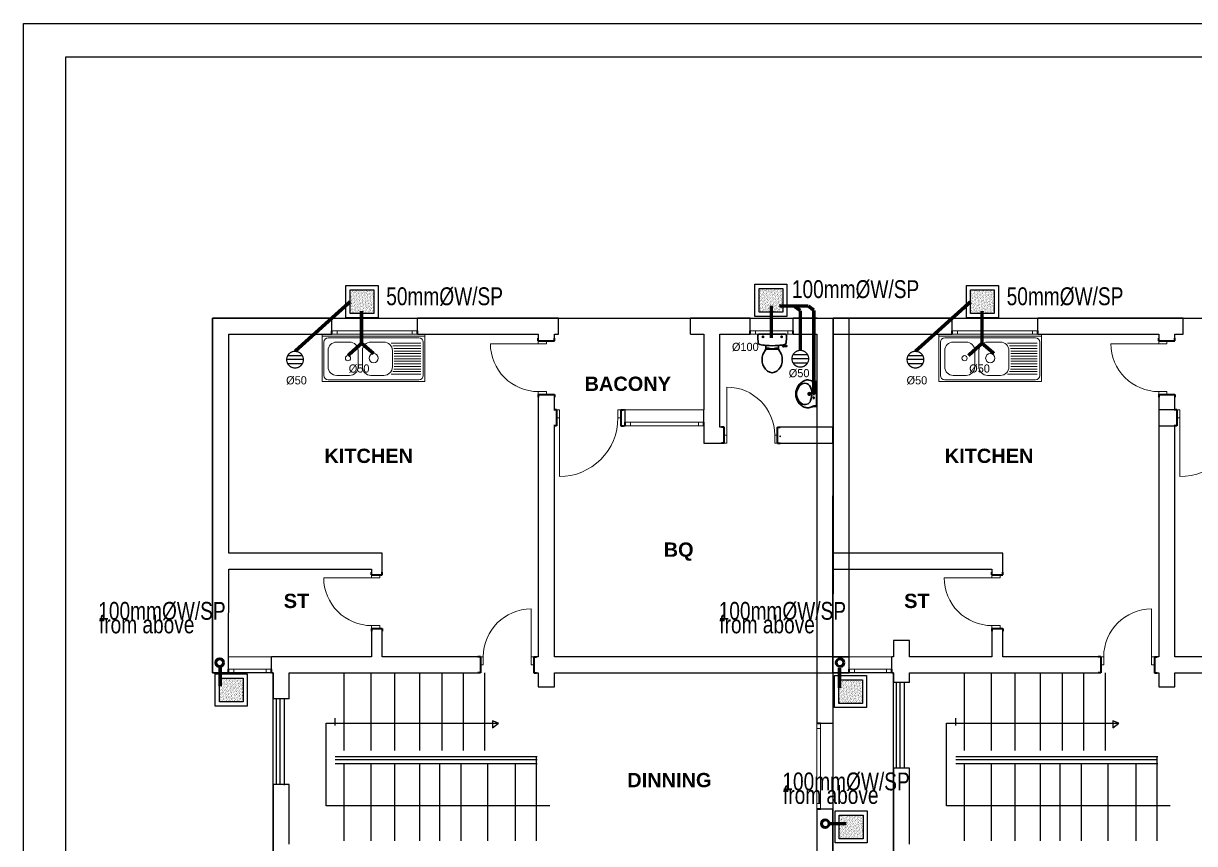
# Model space of a CAD drawing. Header units: inches. Extents: x 23 to 2032867, y 13 to 664695.
# Drawn here: x 192589 to 208988, y 489889 to 501374 of the extents above; entities that cross this region are included whole.
import ezdxf

# ---------------------------------------------------------------- set-up
doc = ezdxf.new("R2010")
doc.units = ezdxf.units.IN
doc.header["$MEASUREMENT"] = 0
doc.linetypes.add('DASHED1', pattern=[1, 0.3, -0.4, 0.3])
doc.linetypes.add('Hidden Line', pattern=[391.222223, 282.222223, -109])
for name, color, linetype, lineweight in [('0Railings', 1, 'Continuous', 18), ('ARCHICAD Doors_Pen_No__27', 7, 'Continuous', 35), ('ARCHICAD Windows_Pen_No__27', 7, 'Continuous', 35), ('Building', 8, 'Continuous', 18), ('Structural - Bearing_Pen_No__27', 7, 'Continuous', 35), ('waste', 3, 'Continuous', 50)]:
    doc.layers.add(name, color=color, linetype=linetype, lineweight=lineweight)
for name, color, linetype, lineweight, true_color in [('2D Drafting - General_Pen_No__62', 7, 'Continuous', 20, 0xaaaaaa), ('2D Drafting - General_Pen_No__82', 7, 'Continuous', 20, 0xaaaaaa), ('Annotation - Text_Pen_No__86', 7, 'Continuous', 20, 0x5555ff), ('ARCHICAD Doors_Pen_No__23', 7, 'Continuous', 20, 0xff6600), ('ARCHICAD Doors_Pen_No__3', 7, 'Continuous', 18, 0xff6600), ('ARCHICAD Windows_Pen_No__23', 7, 'Continuous', 20, 0xff6600), ('ARCHICAD Windows_Pen_No__3', 7, 'Continuous', 18, 0xff6600), ('Structural - Bearing_Pen_No__89', 7, 'Continuous', 20, 0x71cebe)]:
    doc.layers.add(name, color=color, linetype=linetype, lineweight=lineweight, true_color=true_color)
for name, color, linetype in [('ABG-DI', 1, 'Continuous'), ('E-inst.', 3, 'Continuous'), ('GRFLCON', 8, 'Continuous'), ('LIAB', 8, 'Continuous'), ('PLOTLYR', 8, 'Continuous'), ('PLOTYR', 15, 'Continuous')]:
    doc.layers.add(name, color=color, linetype=linetype)
doc.styles.add('GENERATED_STYLE_2', font='arialbd.ttf')
doc.styles.add('SPIRITTXTSTYLE1', font='ORIG2')

# ---------------------------------------------------------------- blocks, each defined once
blk = doc.blocks.new('drainage')
at = {"layer": 'ABG-DI', "color": 6, "linetype": 'Continuous'}
for p, q in [((47349, -38849), (47583, -38849)), ((47362, -38794), (47570, -38794)), ((47366, -38910), (47566, -38910))]:
    blk.add_line(p, q, dxfattribs=at)
at = {"layer": 'ABG-DI', "color": 6, "linetype": 'Continuous', "const_width": 17.6}
for points in [[(47583, -38849, 1), (47349, -38849)], [(47583, -38849, -1), (47349, -38849)]]:
    blk.add_lwpolyline(points, format="xyb", dxfattribs=at)
blk = doc.blocks.new('ic')
at = {"layer": 'GRFLCON', "linetype": 'Continuous', "ltscale": 250}
h = blk.add_hatch(dxfattribs=at)
h.set_pattern_fill('AR-SAND', color=6, scale=15, angle=-90, style=0)
h.set_pattern_definition([(52.5, (972807.835, -258750.015), (28.9023565, -0.9449004), [0, -22.8, 0, -25.5, 0, -24.375]), (82.5, (972807.835, -258750.015), (42.332191, 26.54665), [0, -12.3, 0, -20.55, 0, -7.875]), (122.5, (972807.835, -258768.465), (0.084886, 46.712128), [0, -7.5, 0, -27, 0, -35.25]), (132.5, (972807.835, -258768.465), (13.165133, 45.091899), [0, -3.75, 0, -17.7, 0, -20.25])])
h.paths.add_polyline_path([(923721, -158585), (924053, -158585), (924053, -158917), (923721, -158917)])
at = {"layer": 'GRFLCON', "color": 6, "linetype": 'Continuous', "ltscale": 250}
for p, q in [((924053, -158585), (923721, -158585)), ((923721, -158585), (923721, -158917)), ((924053, -158917), (924053, -158585)), ((923721, -158917), (924053, -158917))]:
    blk.add_line(p, q, dxfattribs=at)
at = {"layer": 'PLOTLYR', "color": 6, "lineweight": 25}
for p, q in [((924112, -158526), (923662, -158526)), ((923662, -158526), (923662, -158976)), ((924112, -158976), (924112, -158526)), ((923662, -158976), (924112, -158976))]:
    blk.add_line(p, q, dxfattribs=at)

msp = doc.modelspace()

# ---------------------------------------------------------------- linework, layer by layer
at = {"layer": '2D Drafting - General_Pen_No__62', "color": 8, "linetype": 'Continuous', "lineweight": 25}
for p, q in [((196827.441, 490419.136), (196827.441, 491573.455)), ((196827.441, 491573.455), (199241.35, 491573.455)), ((199241.35, 491573.455), (199156.676, 491606.962)), ((199156.676, 491606.962), (199156.676, 491507.888)), ((199156.676, 491507.888), (199241.35, 491573.455)), ((205514.459, 490419.136), (205514.459, 491573.455)), ((205514.459, 491573.455), (207928.368, 491573.455)), ((207928.368, 491573.455), (207843.694, 491606.962)), ((207843.694, 491606.962), (207843.694, 491507.888)), ((207843.694, 491507.888), (207928.368, 491573.455)), ((199960.426, 490419.136), (196827.441, 490419.136)), ((208647.444, 490419.136), (205514.459, 490419.136))]:
    msp.add_line(p, q, dxfattribs=at)
at = {"layer": '2D Drafting - General_Pen_No__82', "color": 8, "linetype": 'Continuous', "lineweight": 25}
for p, q in [((197080.655, 491190.334), (197080.655, 492279.544)), ((197080.655, 491190.334), (197080.655, 492279.544)), ((197456.559, 491190.334), (197456.559, 492279.544)), ((197456.559, 491190.334), (197456.559, 492279.544)), ((197789.573, 491190.334), (197789.573, 492279.544)), ((197789.573, 491190.334), (197789.573, 492279.544)), ((198141.726, 491190.334), (198141.726, 492279.544)), ((198141.726, 491190.334), (198141.726, 492279.544)), ((198452.246, 491190.334), (198452.246, 492279.544)), ((198452.246, 491190.334), (198452.246, 492279.544)), ((198752.246, 491190.334), (198752.246, 492279.544)), ((198752.246, 491190.334), (198752.246, 492279.544)), ((199052.246, 491190.334), (199052.246, 492279.544)), ((199052.246, 491190.334), (199052.246, 492279.544)), ((204810.629, 492142.705), (204810.629, 490950.133)), ((204810.629, 492142.705), (204810.629, 490950.133)), ((204861.083, 492142.705), (204861.083, 490950.133)), ((204861.083, 492142.705), (204861.083, 490950.133)), ((204922.345, 492148.642), (204922.345, 490941.581)), ((204922.345, 492148.642), (204922.345, 490941.581)), ((205767.673, 491190.334), (205767.673, 492279.544)), ((205767.673, 491190.334), (205767.673, 492279.544)), ((206143.577, 491190.334), (206143.577, 492279.544)), ((206143.577, 491190.334), (206143.577, 492279.544)), ((206476.591, 491190.334), (206476.591, 492279.544)), ((206476.591, 491190.334), (206476.591, 492279.544)), ((206828.744, 491190.334), (206828.744, 492279.544)), ((206828.744, 491190.334), (206828.744, 492279.544)), ((207139.264, 491190.334), (207139.264, 492279.544)), ((207139.264, 491190.334), (207139.264, 492279.544)), ((207439.264, 491190.334), (207439.264, 492279.544)), ((207439.264, 491190.334), (207439.264, 492279.544)), ((207739.264, 491190.334), (207739.264, 492279.544)), ((207739.264, 491190.334), (207739.264, 492279.544)), ((196127.154, 491909.205), (196127.154, 490716.633)), ((196127.154, 491909.205), (196127.154, 490716.633)), ((196177.608, 491909.205), (196177.608, 490716.633)), ((196177.608, 491909.205), (196177.608, 490716.633)), ((196238.87, 491915.142), (196238.87, 490708.081)), ((196238.87, 491915.142), (196238.87, 490708.081)), ((196955.732, 491543.392), (196955.732, 491643.765)), ((196955.732, 491543.392), (196955.732, 491643.765)), ((205642.75, 491543.392), (205642.75, 491643.765)), ((205642.75, 491543.392), (205642.75, 491643.765)), ((196955.732, 491108.544), (199784.381, 491108.544)), ((196955.732, 491108.544), (199784.381, 491108.544)), ((196955.732, 491063.934), (199783.504, 491063.934)), ((196955.732, 491063.934), (199783.504, 491063.934)), ((196955.732, 491008.171), (199784.381, 491008.171)), ((196955.732, 491008.171), (199784.381, 491008.171)), ((197080.655, 489927.9), (197080.655, 491008.171)), ((197080.655, 489927.9), (197080.655, 491008.171)), ((197456.559, 489927.9), (197456.559, 491008.171)), ((197456.559, 489927.9), (197456.559, 491008.171)), ((197789.573, 489927.9), (197789.573, 491008.171)), ((197789.573, 489927.9), (197789.573, 491008.171)), ((198141.726, 489927.9), (198141.726, 491008.171)), ((198141.726, 489927.9), (198141.726, 491008.171)), ((198418.571, 489927.9), (198418.571, 491008.171)), ((198418.571, 489927.9), (198418.571, 491008.171)), ((198718.571, 489927.9), (198718.571, 491008.171)), ((198718.571, 489927.9), (198718.571, 491008.171)), ((199092.363, 489927.9), (199092.363, 491008.171)), ((199092.363, 489927.9), (199092.363, 491008.171)), ((199481.146, 489927.9), (199481.146, 491008.171)), ((199481.146, 489927.9), (199481.146, 491008.171)), ((199770.88, 491108.544), (199770.88, 489927.9)), ((199770.88, 491108.544), (199770.88, 489927.9)), ((205642.75, 491108.544), (208471.399, 491108.544)), ((205642.75, 491108.544), (208471.399, 491108.544)), ((205642.75, 491063.934), (208470.522, 491063.934)), ((205642.75, 491063.934), (208470.522, 491063.934)), ((205642.75, 491008.171), (208471.399, 491008.171)), ((205642.75, 491008.171), (208471.399, 491008.171)), ((205767.673, 489927.9), (205767.673, 491008.171)), ((205767.673, 489927.9), (205767.673, 491008.171)), ((206143.577, 489927.9), (206143.577, 491008.171)), ((206143.577, 489927.9), (206143.577, 491008.171)), ((206476.591, 489927.9), (206476.591, 491008.171)), ((206476.591, 489927.9), (206476.591, 491008.171)), ((206828.744, 489927.9), (206828.744, 491008.171)), ((206828.744, 489927.9), (206828.744, 491008.171)), ((207105.589, 489927.9), (207105.589, 491008.171)), ((207105.589, 489927.9), (207105.589, 491008.171)), ((207405.589, 489927.9), (207405.589, 491008.171)), ((207405.589, 489927.9), (207405.589, 491008.171)), ((207779.381, 489927.9), (207779.381, 491008.171)), ((207779.381, 489927.9), (207779.381, 491008.171)), ((208168.164, 489927.9), (208168.164, 491008.171)), ((208168.164, 489927.9), (208168.164, 491008.171)), ((208457.898, 491108.544), (208457.898, 489927.9)), ((208457.898, 491108.544), (208457.898, 489927.9))]:
    msp.add_line(p, q, dxfattribs=at)
at = {"layer": 'ARCHICAD Doors_Pen_No__23', "color": 8, "linetype": 'Continuous'}
for p, q in [((199798.248, 496928.626), (199798.248, 496888.626)), ((199913.248, 496928.626), (199798.248, 496928.626)), ((199798.248, 496888.626), (199913.248, 496888.626)), ((199913.248, 496888.626), (199913.248, 496928.626)), ((208485.266, 496928.626), (208485.266, 496888.626)), ((208600.266, 496928.626), (208485.266, 496928.626)), ((208485.266, 496888.626), (208600.266, 496888.626)), ((208600.266, 496888.626), (208600.266, 496928.626)), ((199913.248, 496218.626), (199798.248, 496218.626)), ((199798.248, 496218.626), (199798.248, 496178.626)), ((199798.248, 496178.626), (199913.248, 496178.626)), ((199913.248, 496178.626), (199913.248, 496218.626)), ((208600.266, 496218.626), (208485.266, 496218.626)), ((208485.266, 496218.626), (208485.266, 496178.626)), ((208485.266, 496178.626), (208600.266, 496178.626)), ((208600.266, 496178.626), (208600.266, 496218.626)), ((200093.277, 495963.838), (200053.277, 495963.838)), ((200053.277, 495963.838), (200053.277, 495848.838)), ((200093.277, 495848.838), (200093.277, 495963.838)), ((200953.277, 495963.838), (200913.277, 495963.838)), ((200913.277, 495963.838), (200913.277, 495848.838)), ((200953.277, 495848.838), (200953.277, 495963.838)), ((208780.295, 495963.838), (208740.295, 495963.838)), ((208740.295, 495963.838), (208740.295, 495848.838)), ((208780.295, 495848.838), (208780.295, 495963.838)), ((200053.277, 495848.838), (200093.277, 495848.838)), ((200913.277, 495848.838), (200953.277, 495848.838)), ((208740.295, 495848.838), (208780.295, 495848.838)), ((202399.322, 495610.334), (202439.322, 495610.334)), ((202399.322, 495495.334), (202399.322, 495610.334)), ((202439.322, 495610.334), (202439.322, 495495.334)), ((203109.322, 495495.334), (203109.322, 495610.334)), ((203109.322, 495610.334), (203149.322, 495610.334)), ((203149.322, 495610.334), (203149.322, 495495.334)), ((202439.322, 495495.334), (202399.322, 495495.334)), ((203149.322, 495495.334), (203109.322, 495495.334)), ((197463.966, 493651.661), (197463.966, 493611.661)), ((197578.966, 493651.661), (197463.966, 493651.661)), ((197463.966, 493611.661), (197578.966, 493611.661)), ((197578.966, 493611.661), (197578.966, 493651.661)), ((206150.984, 493651.661), (206150.984, 493611.661)), ((206265.984, 493651.661), (206150.984, 493651.661)), ((206150.984, 493611.661), (206265.984, 493611.661)), ((206265.984, 493611.661), (206265.984, 493651.661)), ((197578.966, 492941.661), (197463.966, 492941.661)), ((197463.966, 492941.661), (197463.966, 492901.661)), ((197578.966, 492901.661), (197578.966, 492941.661)), ((206265.984, 492941.661), (206150.984, 492941.661)), ((206150.984, 492941.661), (206150.984, 492901.661)), ((206265.984, 492901.661), (206265.984, 492941.661)), ((197463.966, 492901.661), (197578.966, 492901.661)), ((206150.984, 492901.661), (206265.984, 492901.661)), ((199028.288, 492504.544), (198988.288, 492504.544)), ((198988.288, 492504.544), (198988.288, 492389.544)), ((199028.288, 492389.544), (199028.288, 492504.544)), ((199738.288, 492504.544), (199698.288, 492504.544)), ((199698.288, 492504.544), (199698.288, 492389.544)), ((199738.288, 492389.544), (199738.288, 492504.544)), ((207715.306, 492504.544), (207675.306, 492504.544)), ((207675.306, 492504.544), (207675.306, 492389.544)), ((207715.306, 492389.544), (207715.306, 492504.544)), ((208425.306, 492504.544), (208385.306, 492504.544)), ((208385.306, 492504.544), (208385.306, 492389.544)), ((208425.306, 492389.544), (208425.306, 492504.544)), ((198988.288, 492389.544), (199028.288, 492389.544)), ((199698.288, 492389.544), (199738.288, 492389.544)), ((207675.306, 492389.544), (207715.306, 492389.544)), ((208385.306, 492389.544), (208425.306, 492389.544))]:
    msp.add_line(p, q, dxfattribs=at)
at = {"layer": 'ARCHICAD Doors_Pen_No__27', "color": 8, "linetype": 'Continuous'}
for p, q in [((199798.248, 496928.626), (199798.248, 496965.626)), ((199798.248, 496928.626), (199913.248, 496928.626)), ((199913.248, 496928.626), (200023.248, 496928.626)), ((200023.248, 496928.626), (200023.248, 496965.626)), ((208485.266, 496928.626), (208485.266, 496965.626)), ((208485.266, 496928.626), (208600.266, 496928.626)), ((208600.266, 496928.626), (208710.266, 496928.626)), ((208710.266, 496928.626), (208710.266, 496965.626)), ((199798.248, 496178.626), (199913.248, 496178.626)), ((199798.248, 496178.626), (199798.248, 496141.626)), ((199913.248, 496178.626), (200023.248, 496178.626)), ((200023.248, 496178.626), (200023.248, 496141.626)), ((208485.266, 496178.626), (208600.266, 496178.626)), ((208485.266, 496178.626), (208485.266, 496141.626)), ((208600.266, 496178.626), (208710.266, 496178.626)), ((208710.266, 496178.626), (208710.266, 496141.626)), ((200053.277, 495963.838), (200016.277, 495963.838)), ((200053.277, 495963.838), (200053.277, 495848.838)), ((200953.277, 495963.838), (200953.277, 495848.838)), ((200953.277, 495963.838), (200990.277, 495963.838)), ((208740.295, 495963.838), (208703.295, 495963.838)), ((208740.295, 495963.838), (208740.295, 495848.838)), ((200053.277, 495738.838), (200016.277, 495738.838)), ((200053.277, 495848.838), (200053.277, 495738.838)), ((200953.277, 495848.838), (200953.277, 495738.838)), ((200953.277, 495738.838), (200990.277, 495738.838)), ((208740.295, 495738.838), (208703.295, 495738.838)), ((208740.295, 495848.838), (208740.295, 495738.838)), ((202399.322, 495720.334), (202362.322, 495720.334)), ((202399.322, 495610.334), (202399.322, 495720.334)), ((202399.322, 495495.334), (202399.322, 495610.334)), ((203149.322, 495610.334), (203149.322, 495720.334)), ((203149.322, 495720.334), (203186.322, 495720.334)), ((203149.322, 495495.334), (203149.322, 495610.334)), ((202399.322, 495495.334), (202362.322, 495495.334)), ((203149.322, 495495.334), (203186.322, 495495.334)), ((197463.966, 493651.661), (197463.966, 493688.661)), ((197463.966, 493651.661), (197578.966, 493651.661)), ((197578.966, 493651.661), (197613.966, 493651.661)), ((197613.966, 493651.661), (197613.966, 493688.661)), ((206150.984, 493651.661), (206150.984, 493688.661)), ((206150.984, 493651.661), (206265.984, 493651.661)), ((206265.984, 493651.661), (206300.984, 493651.661)), ((206300.984, 493651.661), (206300.984, 493688.661)), ((197463.966, 492901.661), (197578.966, 492901.661)), ((197463.966, 492901.661), (197463.966, 492864.661)), ((197578.966, 492901.661), (197613.966, 492901.661)), ((197613.966, 492901.661), (197613.966, 492864.661)), ((206150.984, 492901.661), (206265.984, 492901.661)), ((206150.984, 492901.661), (206150.984, 492864.661)), ((206265.984, 492901.661), (206300.984, 492901.661)), ((206300.984, 492901.661), (206300.984, 492864.661)), ((198988.288, 492504.544), (198951.288, 492504.544)), ((198988.288, 492504.544), (198988.288, 492389.544)), ((199738.288, 492504.544), (199738.288, 492389.544)), ((199738.288, 492504.544), (199775.288, 492504.544)), ((207675.306, 492504.544), (207638.306, 492504.544)), ((207675.306, 492504.544), (207675.306, 492389.544)), ((208425.306, 492504.544), (208425.306, 492389.544)), ((208425.306, 492504.544), (208462.306, 492504.544)), ((198988.288, 492389.544), (198988.288, 492279.544)), ((199738.288, 492389.544), (199738.288, 492279.544)), ((207675.306, 492389.544), (207675.306, 492279.544)), ((208425.306, 492389.544), (208425.306, 492279.544)), ((198988.288, 492279.544), (198951.288, 492279.544)), ((199738.288, 492279.544), (199775.288, 492279.544)), ((207675.306, 492279.544), (207638.306, 492279.544)), ((208425.306, 492279.544), (208462.306, 492279.544))]:
    msp.add_line(p, q, dxfattribs=at)
at = {"layer": 'ARCHICAD Doors_Pen_No__3', "color": 8, "linetype": 'Continuous'}
for p, q in [((199798.248, 496888.626), (199128.248, 496888.626)), ((208485.266, 496888.626), (207815.266, 496888.626)), ((202439.322, 495610.334), (202439.322, 496280.334)), ((200093.277, 495848.838), (200093.277, 495028.838)), ((208780.295, 495848.838), (208780.295, 495028.838)), ((197463.966, 493611.661), (196793.966, 493611.661)), ((206150.984, 493611.661), (205480.984, 493611.661)), ((199698.288, 492504.544), (199698.288, 493174.544)), ((208385.306, 492504.544), (208385.306, 493174.544))]:
    msp.add_line(p, q, dxfattribs=at)
for centre, major_axis, start_param, end_param in [((199798.248, 496888.626), (473.762, 473.762), 2.35619449, 3.926990817), ((208485.266, 496888.626), (473.762, 473.762), 2.35619449, 3.926990817), ((200093.277, 495848.838), (579.828, 579.828), 3.926990817, 5.497787144), ((208780.295, 495848.838), (579.828, 579.828), 3.926990817, 5.497787144), ((197463.966, 493611.661), (473.762, 473.762), 2.35619449, 3.926990817), ((206150.984, 493611.661), (473.762, 473.762), 2.35619449, 3.926990817), ((199698.288, 492504.544), (-473.762, 473.762), -0.785398163, 0.785398163), ((208385.306, 492504.544), (-473.762, 473.762), -0.785398163, 0.785398163)]:
    msp.add_ellipse(centre, major_axis=major_axis, ratio=1, start_param=start_param, end_param=end_param, dxfattribs=at)
at = {"layer": 'ARCHICAD Doors_Pen_No__3', "color": 8, "linetype": 'Continuous', "extrusion": (0, 0, -1)}
msp.add_ellipse((202439.322, 495610.334), major_axis=(473.762, 473.762), ratio=1, start_param=-0.785398163, end_param=0.785398163, dxfattribs=at)
at = {"layer": 'ARCHICAD Windows_Pen_No__23', "color": 8, "linetype": 'Continuous'}
for p, q in [((196980.948, 497070.303), (196905.948, 497070.303)), ((196980.948, 497020.303), (196980.948, 497070.303)), ((198105.948, 497070.303), (198030.948, 497070.303)), ((198030.948, 497070.303), (198030.948, 497020.303)), ((202766.929, 497070.303), (202841.929, 497070.303)), ((202841.929, 497070.303), (202841.929, 497020.303)), ((203291.929, 497020.303), (203291.929, 497070.303)), ((203291.929, 497070.303), (203366.929, 497070.303)), ((205667.966, 497070.303), (205592.966, 497070.303)), ((205667.966, 497020.303), (205667.966, 497070.303)), ((206792.966, 497070.303), (206717.966, 497070.303)), ((206717.966, 497070.303), (206717.966, 497020.303)), ((196905.948, 497020.303), (196980.948, 497020.303)), ((198030.948, 497020.303), (198105.948, 497020.303)), ((202841.929, 497020.303), (202766.929, 497020.303)), ((203366.929, 497020.303), (203291.929, 497020.303)), ((205538.94, 497020.303), (205613.94, 497020.303)), ((205592.966, 497020.303), (205667.966, 497020.303)), ((206663.94, 497020.303), (206738.94, 497020.303)), ((206717.966, 497020.303), (206792.966, 497020.303)), ((201015.392, 495788.838), (201090.392, 495788.838)), ((201090.392, 495738.838), (201015.392, 495738.838)), ((201090.392, 495788.838), (201090.392, 495738.838)), ((202040.392, 495738.838), (202040.392, 495788.838)), ((202040.392, 495788.838), (202115.392, 495788.838)), ((202115.392, 495738.838), (202040.392, 495738.838)), ((195462.76, 492329.544), (195537.76, 492329.544)), ((195537.76, 492329.544), (195537.76, 492279.544)), ((195987.76, 492279.544), (195987.76, 492329.544)), ((195987.76, 492329.544), (196062.76, 492329.544)), ((204149.777, 492329.544), (204224.777, 492329.544)), ((204224.777, 492329.544), (204224.777, 492279.544)), ((204674.777, 492279.544), (204674.777, 492329.544)), ((204674.777, 492329.544), (204749.777, 492329.544)), ((195537.76, 492279.544), (195462.76, 492279.544)), ((196062.76, 492279.544), (195987.76, 492279.544)), ((204224.777, 492279.544), (204149.777, 492279.544)), ((204749.777, 492279.544), (204674.777, 492279.544)), ((203700.119, 491575.835), (203700.107, 491500.835)), ((203700.107, 491500.835), (203750.107, 491500.827)), ((203750.107, 491500.827), (203750.119, 491575.827)), ((203699.944, 490450.835), (203699.933, 490375.835)), ((203749.944, 490450.827), (203699.944, 490450.835)), ((203749.933, 490375.827), (203749.944, 490450.827))]:
    msp.add_line(p, q, dxfattribs=at)
at = {"layer": 'ARCHICAD Windows_Pen_No__27', "color": 8, "linetype": 'Continuous'}
for p, q in [((196905.948, 497020.303), (196905.948, 497070.303)), ((198105.948, 497020.303), (198105.948, 497070.303)), ((202766.929, 497020.303), (202766.929, 497070.303)), ((203366.929, 497020.303), (203366.929, 497070.303)), ((205592.966, 497020.303), (205592.966, 497070.303)), ((206792.966, 497020.303), (206792.966, 497070.303)), ((201015.392, 495738.838), (201015.392, 495788.838)), ((202115.392, 495738.838), (202115.392, 495788.838)), ((195462.76, 492279.544), (195462.76, 492329.544)), ((196062.76, 492279.544), (196062.76, 492329.544)), ((204149.777, 492279.544), (204149.777, 492329.544)), ((204749.777, 492279.544), (204749.777, 492329.544)), ((203700.119, 491575.835), (203750.119, 491575.827)), ((203699.933, 490375.835), (203749.933, 490375.827))]:
    msp.add_line(p, q, dxfattribs=at)
at = {"layer": 'ARCHICAD Windows_Pen_No__3', "color": 8, "linetype": 'Continuous'}
for p, q in [((198105.948, 497245.303), (196905.948, 497245.303)), ((203366.929, 497245.303), (202766.929, 497245.303)), ((206792.966, 497245.303), (205592.966, 497245.303)), ((198030.948, 497070.303), (196980.948, 497070.303)), ((202841.929, 497070.303), (203291.929, 497070.303)), ((206717.966, 497070.303), (205667.966, 497070.303)), ((198105.948, 497020.303), (196905.948, 497020.303)), ((196980.948, 497020.303), (198030.948, 497020.303)), ((203366.929, 497020.303), (202766.929, 497020.303)), ((203291.929, 497020.303), (202841.929, 497020.303)), ((206738.94, 497020.303), (205538.94, 497020.303)), ((206792.966, 497020.303), (205592.966, 497020.303)), ((205613.94, 497020.303), (206663.94, 497020.303)), ((205667.966, 497020.303), (206717.966, 497020.303)), ((202115.392, 495963.838), (201015.392, 495963.838)), ((202115.392, 495738.838), (201015.392, 495738.838)), ((201090.392, 495788.838), (202040.392, 495788.838)), ((202040.392, 495738.838), (201090.392, 495738.838)), ((196062.76, 492504.544), (195462.76, 492504.544)), ((204749.777, 492504.544), (204149.777, 492504.544)), ((195537.76, 492329.544), (195987.76, 492329.544)), ((204224.777, 492329.544), (204674.777, 492329.544)), ((196062.76, 492279.544), (195462.76, 492279.544)), ((195987.76, 492279.544), (195537.76, 492279.544)), ((204749.777, 492279.544), (204149.777, 492279.544)), ((204674.777, 492279.544), (204224.777, 492279.544)), ((203699.933, 490375.835), (203700.119, 491575.835)), ((203700.107, 491500.835), (203699.944, 490450.835)), ((203749.944, 490450.827), (203750.107, 491500.827)), ((203924.933, 490375.8), (203925.119, 491575.8))]:
    msp.add_line(p, q, dxfattribs=at)
at = {"layer": 'Building', "color": 8, "linetype": 'Continuous'}
for p, q in [((196771.914, 497020.303), (197971.914, 497020.303)), ((196846.914, 497020.303), (196771.914, 497020.303)), ((197246.914, 497020.303), (196771.914, 497020.303)), ((205404.906, 497020.303), (206604.906, 497020.303)), ((205479.906, 497020.303), (205404.906, 497020.303)), ((205879.906, 497020.303), (205404.906, 497020.303))]:
    msp.add_line(p, q, dxfattribs=at)
at = {"layer": 'Building', "color": 8, "linetype": 'Continuous', "lineweight": 20}
for p, q in [((196831.914, 497020.303), (196771.914, 497020.303)), ((196891.914, 497020.303), (196831.914, 497020.303)), ((197371.914, 497020.303), (196891.914, 497020.303)), ((205464.906, 497020.303), (205404.906, 497020.303)), ((205524.906, 497020.303), (205464.906, 497020.303)), ((206004.906, 497020.303), (205524.906, 497020.303))]:
    msp.add_line(p, q, dxfattribs=at)
at = {"layer": 'Building', "color": 8, "lineweight": 20}
for p, q in [((198211.914, 497020.303), (196771.914, 497020.303)), ((196771.914, 497020.303), (196771.914, 496360.303)), ((198211.914, 496996.303), (196771.914, 496996.303)), ((196795.914, 496912.303), (196795.914, 496444.303)), ((198127.914, 496972.303), (196855.914, 496972.303)), ((197155.914, 496912.303), (196975.914, 496912.303)), ((197635.914, 496912.303), (197455.914, 496912.303)), ((197737.561, 496894.303), (198151.914, 496894.303)), ((198187.914, 496444.303), (198187.914, 496912.303)), ((198211.914, 496360.303), (198211.914, 497020.303)), ((206844.906, 497020.303), (205404.906, 497020.303)), ((205404.906, 497020.303), (205404.906, 496360.303)), ((206844.906, 496996.303), (205404.906, 496996.303)), ((205428.906, 496912.303), (205428.906, 496444.303)), ((206760.906, 496972.303), (205488.906, 496972.303)), ((205788.906, 496912.303), (205608.906, 496912.303)), ((206268.906, 496912.303), (206088.906, 496912.303)), ((206370.552, 496894.303), (206784.906, 496894.303)), ((206820.906, 496444.303), (206820.906, 496912.303)), ((206844.906, 496360.303), (206844.906, 497020.303)), ((196855.914, 496792.303), (196855.914, 496564.303)), ((197275.914, 496792.303), (197275.914, 496564.303)), ((197335.914, 496792.303), (197335.914, 496564.303)), ((197755.914, 496792.303), (197755.914, 496564.303)), ((197763.898, 496858.303), (198151.914, 496858.303)), ((197776.754, 496822.303), (198151.914, 496822.303)), ((197779.914, 496786.303), (198151.914, 496786.303)), ((197779.914, 496750.303), (198151.914, 496750.303)), ((197779.914, 496714.303), (198151.914, 496714.303)), ((205488.906, 496792.303), (205488.906, 496564.303)), ((205908.906, 496792.303), (205908.906, 496564.303)), ((205968.906, 496792.303), (205968.906, 496564.303)), ((206388.906, 496792.303), (206388.906, 496564.303)), ((206396.89, 496858.303), (206784.906, 496858.303)), ((206409.746, 496822.303), (206784.906, 496822.303)), ((206412.906, 496786.303), (206784.906, 496786.303)), ((206412.906, 496750.303), (206784.906, 496750.303)), ((206412.906, 496714.303), (206784.906, 496714.303)), ((197779.914, 496678.303), (198151.914, 496678.303)), ((197779.914, 496642.303), (198151.914, 496642.303)), ((197779.914, 496606.303), (198151.914, 496606.303)), ((197779.914, 496570.303), (198151.914, 496570.303)), ((206412.906, 496678.303), (206784.906, 496678.303)), ((206412.906, 496642.303), (206784.906, 496642.303)), ((206412.906, 496606.303), (206784.906, 496606.303)), ((206412.906, 496570.303), (206784.906, 496570.303)), ((196855.914, 496384.303), (198127.914, 496384.303)), ((196975.914, 496444.303), (197155.914, 496444.303)), ((197455.914, 496444.303), (197635.914, 496444.303)), ((197737.561, 496462.303), (198151.914, 496462.303)), ((197763.898, 496498.303), (198151.914, 496498.303)), ((197776.754, 496534.303), (198151.914, 496534.303)), ((205488.906, 496384.303), (206760.906, 496384.303)), ((205608.906, 496444.303), (205788.906, 496444.303)), ((206088.906, 496444.303), (206268.906, 496444.303)), ((206370.552, 496462.303), (206784.906, 496462.303)), ((206396.89, 496498.303), (206784.906, 496498.303)), ((206409.746, 496534.303), (206784.906, 496534.303)), ((196771.914, 496360.303), (198211.914, 496360.303)), ((205404.906, 496360.303), (206844.906, 496360.303))]:
    msp.add_line(p, q, dxfattribs=at)
at = {"layer": 'Building', "linetype": 'Continuous', "lineweight": 30, "ltscale": 1000}
for p, q in [((203266.653, 497020.303), (202879.872, 497020.303)), ((202986.859, 496864.563), (202986.859, 496840.779)), ((202994.633, 496808.751), (202994.633, 496825.434)), ((202994.633, 496825.434), (203028.717, 496825.434)), ((203020.924, 496825.434), (203020.924, 496811.404)), ((203028.717, 496825.434), (203028.717, 496812.004)), ((203028.717, 496821.306), (203045.719, 496821.306)), ((203045.719, 496821.306), (203045.719, 496817.566)), ((203045.719, 496817.566), (203100.806, 496817.566)), ((203100.806, 496821.306), (203100.806, 496817.566)), ((203117.808, 496821.306), (203100.806, 496821.306)), ((203117.808, 496825.434), (203117.808, 496812.86)), ((203151.892, 496825.434), (203117.808, 496825.434)), ((203125.6, 496825.434), (203125.6, 496812.411)), ((203151.892, 496810.269), (203151.892, 496825.434)), ((203159.666, 496840.779), (203159.666, 496864.563)), ((203212.389, 496870.97), (203215.608, 496859.69)), ((203214.791, 496862.553), (203237.277, 496867.722)), ((203237.464, 496866.831), (203235.788, 496874.795)), ((203277.615, 496851.791), (203237.213, 496845.769)), ((203246.069, 496860.706), (203275.174, 496864.395)), ((203279.414, 496861.587), (203280.791, 496856.701)), ((203696.273, 496351.743), (203673.926, 496353.619)), ((203696.273, 496351.743, -1683.122), (203673.926, 496353.619, -1683.122)), ((203696.273, 496010.084), (203696.273, 496361.857)), ((203696.273, 496010.084, -1683.122), (203696.273, 496361.857, -1683.122)), ((203696.273, 496020.199), (203673.926, 496018.323)), ((203696.273, 496020.199, -1683.122), (203673.926, 496018.323, -1683.122))]:
    msp.add_line(p, q, dxfattribs=at)
at = {"layer": 'Building', "linetype": 'Continuous', "lineweight": 30, "ltscale": 50}
for p, q in [((202962.258, 496985.238), (202930.24, 496985.238)), ((202946.249, 496969.229), (202946.249, 497001.247)), ((203223.94, 496985.238), (203192.196, 496985.238)), ((203208.068, 496969.366), (203208.068, 497001.11)), ((203622.656, 496185.971), (203568.455, 496185.971)), ((203622.656, 496185.971, -1683.122), (203568.455, 496185.971, -1683.122)), ((203595.391, 496212.32), (203595.391, 496159.622)), ((203595.391, 496212.32, -1683.122), (203595.391, 496159.622, -1683.122))]:
    msp.add_line(p, q, dxfattribs=at)
at = {"layer": 'Building', "linetype": 'DASHED1', "lineweight": 30, "ltscale": 50}
for p, q in [((203669.631, 496242.075), (203634.706, 496242.075)), ((203669.631, 496242.075, -1683.122), (203634.706, 496242.075, -1683.122)), ((203652.588, 496259.765), (203652.588, 496224.385)), ((203652.588, 496259.765, -1683.122), (203652.588, 496224.385, -1683.122)), ((203669.631, 496129.867), (203634.706, 496129.867)), ((203669.631, 496129.867, -1683.122), (203634.706, 496129.867, -1683.122)), ((203674.043, 496185.971), (203639.119, 496185.971)), ((203674.043, 496185.971, -1683.122), (203639.119, 496185.971, -1683.122)), ((203652.588, 496112.177), (203652.588, 496147.557)), ((203652.588, 496112.177, -1683.122), (203652.588, 496147.557, -1683.122)), ((203657, 496168.281), (203657, 496203.661)), ((203657, 496168.281, -1683.122), (203657, 496203.661, -1683.122))]:
    msp.add_line(p, q, dxfattribs=at)
at = {"layer": 'Building', "linetype": 'Continuous', "lineweight": 30, "ltscale": 200}
for p, q in [((203691.713, 496190.531), (203700.834, 496190.531)), ((203700.834, 496190.531), (203691.713, 496181.411)), ((203700.834, 496181.411), (203691.713, 496190.531)), ((203691.713, 496190.531, -1683.122), (203700.834, 496190.531, -1683.122)), ((203700.834, 496190.531, -1683.122), (203691.713, 496181.411, -1683.122)), ((203700.834, 496181.411, -1683.122), (203691.713, 496190.531, -1683.122)), ((203691.713, 496181.411), (203700.834, 496181.411)), ((203691.713, 496181.411, -1683.122), (203700.834, 496181.411, -1683.122))]:
    msp.add_line(p, q, dxfattribs=at)
at = {"layer": 'Building', "linetype": 'Continuous', "ltscale": 200}
for p, q in [((203179.493, 495586.976), (203179.493, 495599.643)), ((203179.493, 495599.643), (203192.16, 495586.976)), ((203192.16, 495599.643), (203179.493, 495586.976)), ((203192.16, 495586.976), (203192.16, 495599.643))]:
    msp.add_line(p, q, dxfattribs=at)
at = {"layer": 'Building', "linetype": 'Continuous', "lineweight": 30, "ltscale": 50}
for centre in [(202946.249, 496985.238), (203208.068, 496985.238)]:
    msp.add_circle(centre, 9.351, dxfattribs=at)
at = {"layer": 'Building', "color": 8, "lineweight": 20}
for centre, radius in [((197133.382, 496686.336), 36.346), ((197493.248, 496686.336), 63.881), ((205766.374, 496686.336), 36.346), ((206126.24, 496686.336), 63.881)]:
    msp.add_circle(centre, radius, dxfattribs=at)
at = {"layer": 'Building', "linetype": 'DASHED1', "lineweight": 30, "ltscale": 50}
for centre in [(203652.588, 496242.075), (203652.588, 496242.075, -1683.122), (203652.588, 496129.867), (203652.588, 496129.867, -1683.122), (203657, 496185.971), (203657, 496185.971, -1683.122)]:
    msp.add_circle(centre, 9.504, dxfattribs=at)
at = {"layer": 'Building', "linetype": 'Continuous', "lineweight": 30, "ltscale": 1000}
for centre, radius in [((203595.391, 496185.971), 18.608), ((203595.391, 496185.971, -1683.122), 18.608), ((203595.391, 496185.971), 10.99), ((203595.391, 496185.971, -1683.122), 10.99)]:
    msp.add_circle(centre, radius, dxfattribs=at)
at = {"layer": 'Building', "color": 8, "lineweight": 20}
for centre, radius, start, end in [((196855.914, 496912.303), 60, 90, 180), ((196975.914, 496792.303), 120, 90, 180), ((197155.914, 496792.303), 120, 0, 90), ((197455.914, 496792.303), 120, 90, 180), ((197635.914, 496792.303), 120, 0, 90), ((198127.914, 496912.303), 60, 0, 90), ((205488.906, 496912.303), 60, 90, 180), ((205608.906, 496792.303), 120, 90, 180), ((205788.906, 496792.303), 120, 0, 90), ((206088.906, 496792.303), 120, 90, 180), ((206268.906, 496792.303), 120, 0, 90), ((206760.906, 496912.303), 60, 0, 90), ((196975.914, 496564.303), 120, 180, 270), ((197155.914, 496564.303), 120, 270, 0), ((197455.914, 496564.303), 120, 180, 270), ((197635.914, 496564.303), 120, 270, 0), ((205608.906, 496564.303), 120, 180, 270), ((205788.906, 496564.303), 120, 270, 0), ((206088.906, 496564.303), 120, 180, 270), ((206268.906, 496564.303), 120, 270, 0), ((196855.914, 496444.303), 60, 180, 270), ((198127.914, 496444.303), 60, 270, 0), ((205488.906, 496444.303), 60, 180, 270), ((206760.906, 496444.303), 60, 270, 0)]:
    msp.add_arc(centre, radius, start, end, dxfattribs=at)
at = {"layer": 'Building', "linetype": 'Continuous', "lineweight": 30, "ltscale": 1000}
for centre, radius, start, end in [((202906.438, 496999.375), 33.819, 141.7697938, 181.0191617), ((203768.731, 496998.774), 896.106, 180.0000019, 186.330877), ((202904.421, 496902.881), 26.494, 186.330877, 259.2903908), ((203073.262, 497795.63), 935.068, 259.2903908, 264.6980974), ((203073.262, 497795.63), 935.068, 275.3019114, 280.7270761), ((203242.446, 496902.564), 26.118, 280.7270761, 353.6508475), ((203240.087, 496999.375), 33.819, 358.9808265, 38.2302081), ((202377.794, 496998.774), 896.106, 353.6508475, 0), ((203135.962, 496664.928), 204.567, 148.9077103, 230.8791806), ((203261.058, 496589.488), 350.65, 146.1570702, 148.9077103), ((202886.293, 496840.779), 100.566, 326.1570684, 0), ((202994.948, 496793.092), 15.584, 96.9358105, 142.5800181), ((203073.442, 497793.69), 933.119, 264.6980974, 275.3019114), ((203080.186, 496092.395), 721.447, 84.3005444, 96.9358206), ((203010.563, 496664.928), 204.567, 309.1208282, 31.0923054), ((203150.286, 496794.768), 15.584, 37.7817379, 84.3005444), ((203260.232, 496840.779), 100.566, 180.0000019, 213.8429404), ((202885.466, 496589.488), 350.65, 31.0923054, 33.8429316), ((203234.341, 496865.036), 19.481, 195.9271971, 278.4778948), ((203245.089, 496868.436), 7.792, 191.8886154, 277.22379), ((203275.664, 496860.53), 3.896, 15.7397884, 97.2238087), ((203277.041, 496855.644), 3.896, 278.4778948, 15.7397884), ((203073.262, 496587.834), 105.195, 230.8791806, 309.1208282), ((203607.52, 496185.976), 203.147, 112.4424723, 248.1531127), ((203607.52, 496185.976, -1683.122), 203.147, 112.4424723, 248.1531127), ((203584.401, 496185.971), 168.347, 128.53754, 231.4625075), ((203584.401, 496185.971, -1683.122), 168.347, 128.53754, 231.4625075), ((203531.016, 496252.995), 82.661, 25.2174734, 128.537704), ((203531.016, 496252.995, -1683.122), 82.661, 25.2174734, 128.537704), ((203569.713, 496277.738), 103.901, 80.4525984, 112.4906661), ((203569.713, 496277.738, -1683.122), 103.901, 80.4525984, 112.4906661), ((203737.76, 496944.107), 583.726, 255.0270052, 265.9244355), ((203737.76, 496944.107, -1683.122), 583.726, 255.0270052, 265.9244355), ((203391.041, 496185.618), 238.006, 337.8276538, 25.5349405), ((203391.041, 496185.618, -1683.122), 238.006, 337.8276538, 25.5349405), ((203673.926, 496457.52), 103.901, 239.9007316, 270.0000094), ((203673.926, 496457.52, -1683.122), 103.901, 239.9007316, 270.0000094), ((203531.369, 496119.902), 83.628, 231.6817737, 343.2461383), ((203531.369, 496119.902, -1683.122), 83.628, 231.6817737, 343.2461383), ((203580.282, 496111.709), 124.156, 245.8931025, 246.0931451), ((203580.282, 496111.709, -1683.122), 124.156, 245.8931025, 246.0931451), ((203569.713, 496094.204), 103.901, 247.5093438, 279.5474663), ((203569.713, 496094.204, -1683.122), 103.901, 247.5093438, 279.5474663), ((203737.76, 495427.834), 583.726, 94.075602, 104.9730049), ((203737.76, 495427.834, -1683.122), 583.726, 94.075602, 104.9730049), ((203673.926, 495914.422), 103.901, 90.0000006, 120.0992783), ((203673.926, 495914.422, -1683.122), 103.901, 90.0000006, 120.0992783)]:
    msp.add_arc(centre, radius, start, end, dxfattribs=at)
at = {"layer": 'LIAB', "color": 7, "linetype": 'Continuous', "ltscale": 256.031999}
for p, q in [((193182.322, 500905.017), (230612.437, 500905.017)), ((193182.322, 474899.062), (193182.322, 500905.017))]:
    msp.add_line(p, q, dxfattribs=at)
at = {"layer": 'PLOTYR', "color": 1, "linetype": 'Continuous', "ltscale": 250}
for p, q in [((192589.289, 501374.439), (231081.859, 501374.439)), ((192589.289, 474429.64), (192589.289, 501374.439))]:
    msp.add_line(p, q, dxfattribs=at)
at = {"layer": 'Structural - Bearing_Pen_No__27', "color": 8, "linetype": 'Continuous', "lineweight": 25}
for p, q in [((195239.039, 497245.303), (195237.76, 492279.544)), ((196905.948, 497245.303), (195239.039, 497245.303)), ((196905.948, 497070.303), (196905.948, 497245.303)), ((198105.948, 497070.303), (198105.948, 497245.303)), ((199798.248, 497245.303), (198105.948, 497245.303)), ((200083.731, 497245.303), (199798.248, 497245.303)), ((200083.731, 497020.303), (200083.731, 497245.303)), ((201931, 497020.303), (201931, 497245.303)), ((202766.929, 497245.303), (201931, 497245.303)), ((202766.929, 497070.303), (202766.929, 497245.303)), ((203366.929, 497070.303), (203366.929, 497245.303)), ((203700.999, 497245.303), (203366.929, 497245.303)), ((204150.999, 497245.256), (203925.999, 497245.303)), ((205592.966, 497245.303), (203925.999, 497245.303)), ((204149.777, 492504.486), (204150.999, 497245.256)), ((205592.966, 497070.303), (205592.966, 497245.303)), ((206792.966, 497070.303), (206792.966, 497245.303)), ((208485.266, 497245.303), (206792.966, 497245.303)), ((208828.451, 497245.303), (208485.266, 497245.303)), ((208828.451, 497020.303), (208828.451, 497245.303)), ((196905.948, 497020.303), (196905.948, 497070.303)), ((198105.948, 497020.303), (198105.948, 497070.303)), ((202766.929, 497020.303), (202766.929, 497070.303)), ((203366.929, 497020.303), (203366.929, 497070.303)), ((205592.966, 497020.303), (205592.966, 497070.303)), ((206792.966, 497020.303), (206792.966, 497070.303)), ((195463.192, 493957.803), (195463.981, 497020.303)), ((195463.981, 497020.303), (196905.948, 497020.303)), ((198105.948, 497020.303), (199798.248, 497020.303)), ((199798.248, 497020.303), (199798.248, 496928.626)), ((199798.248, 496928.626), (199798.248, 496965.626)), ((199798.248, 496928.626), (199913.248, 496928.626)), ((199913.248, 496928.626), (200023.248, 496928.626)), ((200023.248, 497020.303), (200083.731, 497020.303)), ((200023.248, 496928.626), (200023.248, 497020.303)), ((200023.248, 496928.626), (200023.248, 496965.626)), ((201931, 497020.303), (202114.175, 497020.303)), ((202114.175, 497020.303), (202114.175, 495963.838)), ((202339.175, 497020.303), (202766.929, 497020.303)), ((202339.175, 495720.334), (202339.175, 497020.303)), ((203366.929, 497020.303), (203700.964, 497020.303)), ((203700.964, 497020.303), (203700.119, 491575.835)), ((203925.941, 497020.303), (203924.777, 492504.544)), ((203925.119, 491575.8), (203925.964, 497020.303)), ((203925.999, 497020.303), (205592.966, 497020.303)), ((206792.966, 497020.303), (208485.266, 497020.303)), ((208485.266, 497020.303), (208485.266, 496928.626)), ((208485.266, 496928.626), (208485.266, 496965.626)), ((208485.266, 496928.626), (208600.266, 496928.626)), ((208600.266, 496928.626), (208710.266, 496928.626)), ((208710.266, 496928.626), (208710.266, 497020.303)), ((208710.266, 497020.303), (208828.451, 497020.303)), ((208710.266, 496928.626), (208710.266, 496965.626)), ((199798.248, 496178.626), (199798.248, 496141.626)), ((199798.248, 496178.626), (199913.248, 496178.626)), ((199798.248, 496178.626), (199798.248, 492504.544)), ((199913.248, 496178.626), (200023.248, 496178.626)), ((200023.248, 496178.626), (200023.248, 496141.626)), ((200023.248, 495963.838), (200023.248, 496178.626)), ((208485.266, 496178.626), (208485.266, 496141.626)), ((208485.266, 496178.626), (208600.266, 496178.626)), ((208485.266, 496178.626), (208485.266, 492504.544)), ((208600.266, 496178.626), (208710.266, 496178.626)), ((208710.266, 496178.626), (208710.266, 496141.626)), ((208710.266, 495963.838), (208710.266, 496178.626)), ((200053.277, 495963.838), (200016.277, 495963.838)), ((200053.277, 495963.838), (200023.248, 495963.838)), ((200053.277, 495963.838), (200053.277, 495848.838)), ((200953.277, 495963.838), (200990.277, 495963.838)), ((200953.277, 495963.838), (200953.277, 495848.838)), ((201015.392, 495963.838), (200953.277, 495963.838)), ((201015.392, 495788.838), (201015.392, 495963.838)), ((202115.392, 495788.838), (202115.392, 495963.838)), ((208710.266, 495963.838), (208485.266, 495963.838)), ((208740.295, 495963.838), (208703.295, 495963.838)), ((208740.295, 495963.838), (208710.266, 495963.838)), ((208740.295, 495963.838), (208740.295, 495848.838)), ((200053.277, 495738.838), (200016.277, 495738.838)), ((200023.248, 492504.544), (200023.248, 495738.838)), ((200023.248, 495738.838), (200053.277, 495738.838)), ((200053.277, 495848.838), (200053.277, 495738.838)), ((200953.277, 495848.838), (200953.277, 495738.838)), ((200953.277, 495738.838), (200990.277, 495738.838)), ((200953.277, 495738.838), (201015.392, 495738.838)), ((201015.392, 495738.838), (201015.392, 495788.838)), ((202114.175, 495738.838), (202114.175, 495495.334)), ((202115.392, 495738.838), (202115.392, 495788.838)), ((208485.266, 495738.838), (208710.266, 495738.838)), ((208740.295, 495738.838), (208703.295, 495738.838)), ((208710.266, 492504.544), (208710.266, 495738.838)), ((208710.266, 495738.838), (208740.295, 495738.838)), ((208740.295, 495848.838), (208740.295, 495738.838)), ((202399.322, 495720.334), (202339.175, 495720.334)), ((202399.322, 495720.334), (202362.322, 495720.334)), ((202399.322, 495610.334), (202399.322, 495720.334)), ((202399.322, 495495.334), (202399.322, 495610.334)), ((203149.322, 495720.334), (203186.322, 495720.334)), ((203149.322, 495610.334), (203149.322, 495720.334)), ((203923.981, 495720.334), (203149.322, 495720.334)), ((203149.322, 495495.334), (203149.322, 495610.334)), ((203923.981, 495495.334), (203923.981, 495720.334)), ((202114.175, 495495.334), (202399.322, 495495.334)), ((202399.322, 495495.334), (202362.322, 495495.334)), ((203149.322, 495495.334), (203186.322, 495495.334)), ((203149.322, 495495.334), (203923.981, 495495.334)), ((197613.966, 493957.803), (195463.192, 493957.803)), ((197613.966, 493651.661), (197613.966, 493957.803)), ((203925.999, 493957.803), (203925.999, 493732.803)), ((206300.984, 493957.803), (203925.999, 493957.803)), ((206300.984, 493651.661), (206300.984, 493957.803)), ((195462.818, 492504.544), (195463.134, 493732.803)), ((195463.134, 493732.803), (197463.966, 493732.803)), ((197463.966, 493732.803), (197463.966, 493651.661)), ((197463.966, 493651.661), (197463.966, 493688.661)), ((197463.966, 493651.661), (197578.966, 493651.661)), ((197578.966, 493651.661), (197613.966, 493651.661)), ((197613.966, 493651.661), (197613.966, 493688.661)), ((203925.999, 493732.803), (206150.984, 493732.803)), ((206150.984, 493732.803), (206150.984, 493651.661)), ((206150.984, 493651.661), (206150.984, 493688.661)), ((206150.984, 493651.661), (206265.984, 493651.661)), ((206265.984, 493651.661), (206300.984, 493651.661)), ((206300.984, 493651.661), (206300.984, 493688.661)), ((197463.966, 492901.661), (197463.966, 492864.661)), ((197463.966, 492901.661), (197578.966, 492901.661)), ((197463.966, 492901.661), (197463.966, 492504.544)), ((197578.966, 492901.661), (197613.966, 492901.661)), ((197613.966, 492901.661), (197613.966, 492864.661)), ((197613.966, 492504.544), (197613.966, 492901.661)), ((206150.984, 492901.661), (206150.984, 492864.661)), ((206150.984, 492901.661), (206265.984, 492901.661)), ((206150.984, 492901.661), (206150.984, 492504.544)), ((206265.984, 492901.661), (206300.984, 492901.661)), ((206300.984, 492901.661), (206300.984, 492864.661)), ((206300.984, 492504.544), (206300.984, 492901.661)), ((204773.249, 492732.975), (204773.249, 492504.544)), ((204998.249, 492732.975), (204773.249, 492732.975)), ((204998.249, 492504.544), (204998.249, 492732.975)), ((195462.76, 492329.544), (195462.76, 492504.544)), ((196062.76, 492329.544), (196062.76, 492504.544)), ((196086.231, 492504.544), (196062.76, 492504.544)), ((196311.231, 492504.544), (196086.231, 492504.544)), ((197463.966, 492504.544), (196311.231, 492504.544)), ((198988.288, 492504.544), (197613.966, 492504.544)), ((198988.288, 492504.544), (198951.288, 492504.544)), ((198988.288, 492504.544), (198988.288, 492389.544)), ((199738.288, 492504.544), (199775.288, 492504.544)), ((199738.288, 492504.544), (199738.288, 492389.544)), ((199798.248, 492504.544), (199738.288, 492504.544)), ((203923.981, 492504.544), (200023.248, 492504.544)), ((203923.981, 492279.544), (203923.981, 492504.544)), ((203924.777, 492504.544), (203924.777, 492279.544)), ((204149.777, 492504.544), (203924.777, 492504.544)), ((203924.777, 492504.544), (204149.777, 492504.486)), ((204149.777, 492329.544), (204149.777, 492504.544)), ((204749.777, 492329.544), (204749.777, 492504.544)), ((204773.249, 492504.544), (204749.777, 492504.544)), ((206150.984, 492504.544), (204998.249, 492504.544)), ((207675.306, 492504.544), (206300.984, 492504.544)), ((207675.306, 492504.544), (207638.306, 492504.544)), ((207675.306, 492504.544), (207675.306, 492389.544)), ((208425.306, 492504.544), (208462.306, 492504.544)), ((208425.306, 492504.544), (208425.306, 492389.544)), ((208485.266, 492504.544), (208425.306, 492504.544)), ((212610.999, 492504.544), (208710.266, 492504.544)), ((195462.76, 492279.544), (195462.76, 492329.544)), ((196062.76, 492279.544), (196062.76, 492329.544)), ((198988.288, 492389.544), (198988.288, 492279.544)), ((199738.288, 492389.544), (199738.288, 492279.544)), ((204149.777, 492279.544), (204149.777, 492329.544)), ((204749.777, 492279.544), (204749.777, 492329.544)), ((207675.306, 492389.544), (207675.306, 492279.544)), ((208425.306, 492389.544), (208425.306, 492279.544)), ((195237.76, 492279.544), (195462.76, 492279.544)), ((196062.76, 492279.544), (196086.231, 492279.544)), ((196086.231, 492279.544), (196086.231, 491916.68)), ((196311.231, 492279.544), (198988.288, 492279.544)), ((196311.231, 491916.68), (196311.231, 492279.544)), ((198988.288, 492279.544), (198951.288, 492279.544)), ((199738.288, 492279.544), (199775.288, 492279.544)), ((199738.288, 492279.544), (199798.248, 492279.544)), ((199798.248, 492279.544), (199798.248, 492085.314)), ((200023.248, 492279.544), (203923.981, 492279.544)), ((200023.248, 492085.314), (200023.248, 492279.544)), ((203924.777, 492279.544), (204149.777, 492279.544)), ((204749.777, 492279.544), (204773.249, 492279.544)), ((204773.249, 492279.544), (204773.249, 492145.111)), ((204998.249, 492145.111), (204773.249, 492145.111)), ((204998.249, 492279.544), (207675.306, 492279.544)), ((204998.249, 492145.111), (204998.249, 492279.544)), ((207675.306, 492279.544), (207638.306, 492279.544)), ((208425.306, 492279.544), (208462.306, 492279.544)), ((208425.306, 492279.544), (208485.266, 492279.544)), ((208485.266, 492279.544), (208485.266, 492085.314)), ((208710.266, 492279.544), (212610.999, 492279.544)), ((208710.266, 492085.314), (208710.266, 492279.544)), ((199798.248, 492085.314), (200023.248, 492085.314)), ((208485.266, 492085.314), (208710.266, 492085.314)), ((196311.231, 491916.68), (196086.231, 491916.68)), ((203700.119, 491575.835), (203750.119, 491575.827)), ((203750.119, 491575.827), (203925.119, 491575.8)), ((204998.249, 490945.111), (204773.249, 490945.111)), ((204773.249, 490945.111), (204773.249, 488017.142)), ((204998.249, 489879.9), (204998.249, 490945.111)), ((196311.231, 490716.68), (196086.231, 490716.68)), ((196086.231, 490716.68), (196086.231, 489543.562)), ((196311.231, 489879.9), (196311.231, 490716.68)), ((203699.933, 490375.835), (203698.981, 484243.708)), ((203699.933, 490375.835), (203749.933, 490375.827)), ((203749.933, 490375.827), (203924.933, 490375.8)), ((203923.981, 484243.674), (203924.933, 490375.8))]:
    msp.add_line(p, q, dxfattribs=at)
at = {"layer": 'Structural - Bearing_Pen_No__89', "color": 8, "linetype": 'Continuous', "lineweight": 25}
for p, q in [((195237.76, 492279.544), (195238.981, 497245.303)), ((195238.981, 497245.303), (203925.999, 497245.303)), ((203925.999, 497245.303), (203923.981, 484795.303)), ((203924.777, 492279.544), (203925.999, 497245.303)), ((203925.999, 497245.303), (212613.016, 497245.303)), ((196086.231, 492279.544), (195237.76, 492279.544)), ((196086.231, 484787.917), (196086.231, 492279.544)), ((204773.249, 492279.544), (203924.777, 492279.544)), ((204773.249, 484787.917), (204773.249, 492279.544))]:
    msp.add_line(p, q, dxfattribs=at)
at = {"layer": 'waste', "color": 3, "linetype": 'Continuous', "lineweight": 5, "const_width": 50}
for points in [[(196392.486, 496783.394), (197164.122, 497477.395)], [(197324.587, 497348.977), (197324.587, 496894.682), (197493.248, 496750.218)], [(203062.002, 496967.027), (203062.002, 497423.818)], [(203467.54, 497416.51), (203175.4, 497416.51)], [(203467.54, 497353.678), (203379.934, 497416.51)], [(203580.095, 497416.51), (203467.54, 497416.51)], [(203467.54, 496795.859), (203467.54, 497353.678)], [(203656.581, 497358.092), (203580.095, 497416.51)], [(203656.581, 496185.971), (203656.581, 497358.092)], [(205079.503, 496783.394), (205851.14, 497477.395)], [(206011.605, 497348.977), (206011.605, 496894.682), (206180.265, 496750.218)], [(197324.587, 496894.682), (197133.382, 496722.682)], [(206011.605, 496894.682), (205820.4, 496722.682)], [(195342.827, 492371.143), (195342.827, 492089.482)], [(204014.851, 492348.837), (204014.851, 492067.175)], [(203869.999, 490167.134), (204110.946, 490167.134)]]:
    msp.add_lwpolyline(points, dxfattribs=at)
at = {"layer": 'waste', "color": 3}
for centre in [(195337.533, 492422.771), (204024.551, 492422.771), (203816.086, 490167.134)]:
    msp.add_circle(centre, 53.914, dxfattribs=at)

# ---------------------------------------------------------------- block references
at = {"layer": '0Railings', "color": 7, "linetype": 'Continuous', "lineweight": 5, "xscale": -1}
for p in [(1121217.573, 656228.54), (1126941.884, 656247.432), (1129904.59, 656228.54), (1119385.737, 650790.806), (1128057.761, 650768.5), (1128066.415, 648873.333)]:
    msp.add_blockref('ic', p, dxfattribs=at)
at = {"layer": 'E-inst.', "color": 6, "linetype": 'Continuous', "lineweight": 35, "xscale": -1}
for p in [(243858.354, 535514.823), (250933.408, 535527.288), (252545.372, 535514.823)]:
    msp.add_blockref('drainage', p, dxfattribs=at)

# ---------------------------------------------------------------- texts
at = {"color": 0, "lineweight": 20, "ltscale": 0.45, "style": 'SPIRITTXTSTYLE1', "width": 0.8}
for s, p in [('100mm%%CW/SP ', (203348.933, 497528.283, 2229.12)), ('50mm%%CW/SP ', (197669.63, 497428.401, 2229.12)), ('50mm%%CW/SP ', (206356.648, 497428.401, 2229.12)), ('100mm%%CW/SP ', (193637.479, 493022.846, 2229.12)), ('100mm%%CW/SP ', (202324.496, 493022.846, 2229.12)), ('from above', (193646.223, 492833.093, 2229.12)), ('from above', (202333.241, 492833.093, 2229.12)), ('100mm%%CW/SP ', (203215.906, 490633.937, 2229.12)), ('from above', (203224.651, 490444.184, 2229.12))]:
    msp.add_text(s, height=250, dxfattribs=at).set_placement(p)
at = {"color": 0, "lineweight": 20, "ltscale": 0.45, "char_height": 114.3072, "width": 317.79282, "attachment_point": 3, "style": 'SPIRITTXTSTYLE1'}
for s, insert in [('{\\C256;Ø}100', (202884.047, 496901.826, -777.6)), ('{\\C256;Ø}50', (197434.275, 496599.058, -777.6)), ('{\\C256;Ø}50', (206121.293, 496599.058, -777.6)), ('{\\C256;Ø}50', (196557.337, 496433.347, -777.6)), ('{\\C256;Ø}50', (203595.321, 496533.846, -777.6)), ('{\\C256;Ø}50', (205244.355, 496433.347, -777.6))]:
    msp.add_mtext(s, dxfattribs=dict(at, insert=insert))
at = {"layer": 'Annotation - Text_Pen_No__86', "color": 8, "linetype": 'Hidden Line', "lineweight": 25, "style": 'GENERATED_STYLE_2'}
for s, p in [('BACONY', (200446.187, 496227.922)), ('KITCHEN', (196802.858, 495218.758)), ('KITCHEN', (205489.876, 495218.758)), ('BQ', (201553.993, 493905.101)), ('ST', (196234.275, 493187.336)), ('ST', (204921.293, 493187.336)), ('DINNING', (201043.74, 490677.959))]:
    msp.add_text(s, height=200, dxfattribs=at).set_placement(p)

doc.saveas('drawing.dxf')
